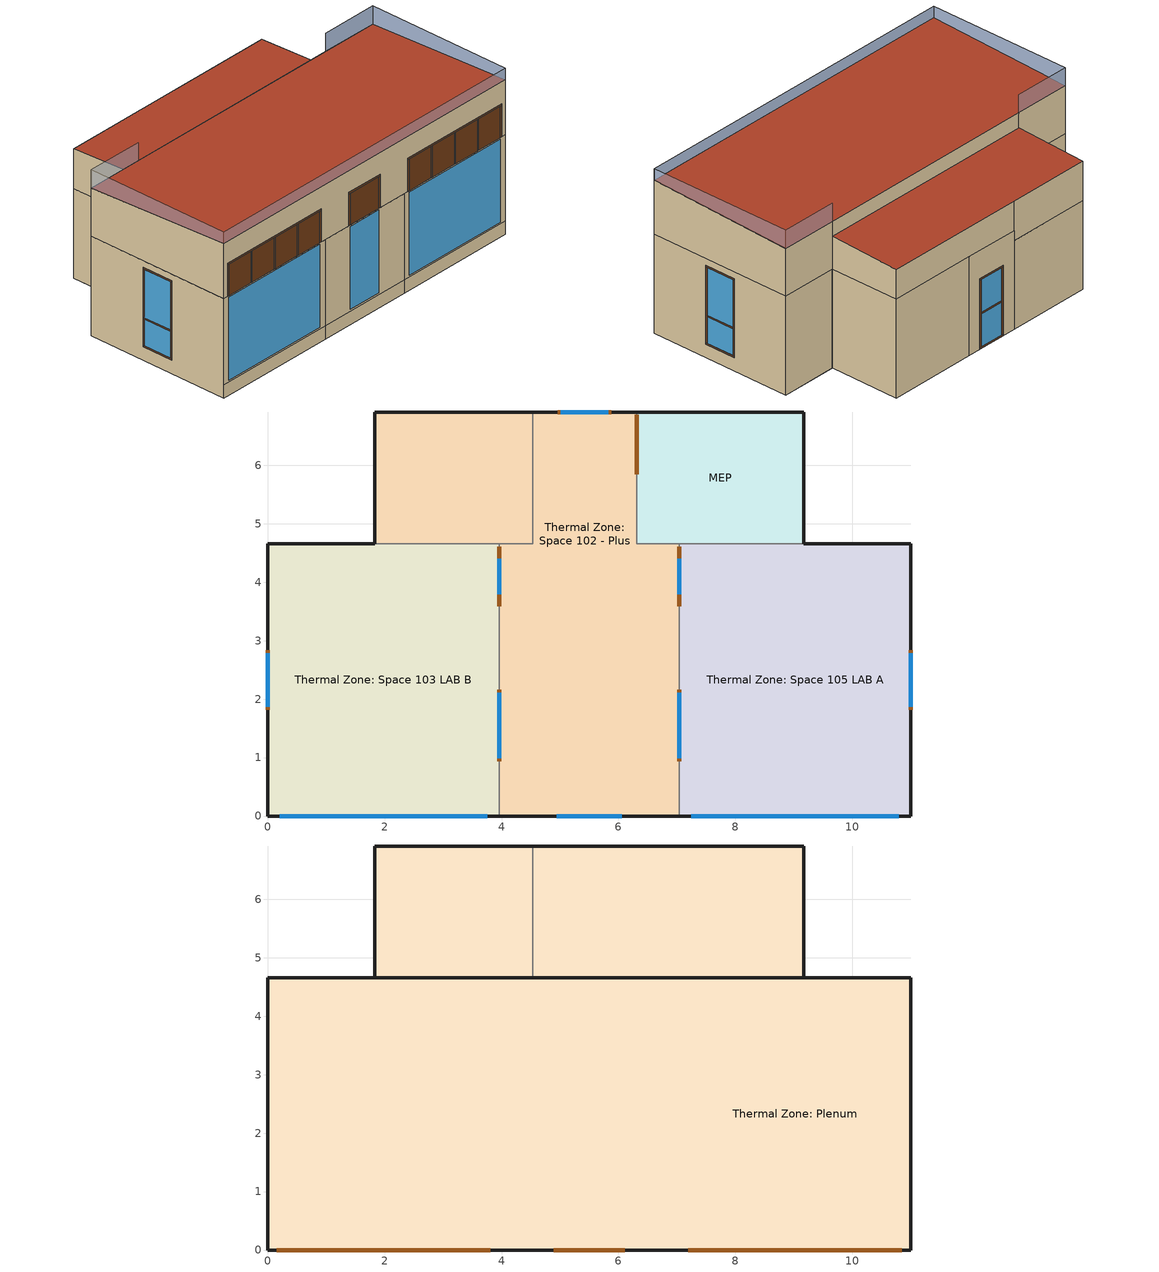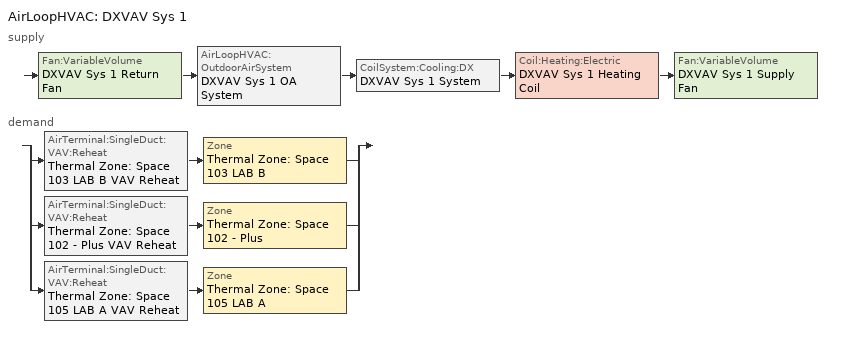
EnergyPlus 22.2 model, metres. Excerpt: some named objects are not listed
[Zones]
MEP
 floor ground (HIBO Slab Sealed Concrete): 9.17,6.91 9.17,4.65 6.31,4.65 6.31,6.91 z0
 wall outside (HIBO CMU Veneer Exterior Wall): 9.17,4.65 9.17,6.91 6.31,6.91 z0:3.05
 wall to Thermal Zone: Space 105 LAB A (HIBO Interior Partition SA.8.21): 7.04,4.65 9.17,4.65 z0:3.05
 wall to Thermal Zone: Space 102 - Plus (HIBO Interior Partition SA.8.21): 6.31,4.65 7.04,4.65 z0:3.05
 wall to Thermal Zone: Space 102 - Plus (HIBO Interior Partition SA.6.20): 6.31,6.91 6.31,4.65 z0:3.05
 door inside (HIBO Metal Frame Strip): 6.31,6.86 6.31,5.85 z2.13:2.18; 6.31,5.9 6.31,5.85 / 6.31,6.86 6.31,6.81 z0:2.13
 door inside (HIBO HM Door 1-3-4in): 6.31,6.81 6.31,5.9 z0:2.13
Thermal Zone: Space 103 LAB B
 floor ground (HIBO Slab Carpet): 3.96,4.65 3.96,0 0,0 0,4.65 z0
 wall outside (HIBO Metal Panel Exterior Wall): 1.83,4.65 0,4.65 0,0 z0:3.05; 0,0 3.96,0 z0.41:3.05
 wall outside (HIBO CMU Veneer Exterior Wall): 0,0 3.96,0 z0:0.41
 wall to Thermal Zone: Space 102 - Plus (HIBO Interior Partition SA.8.21): 3.96,4.65 1.83,4.65 z0:2.74
 wall to Thermal Zone: Space 102 - Plus (HIBO Interior Partition SA.6.20): 3.96,0 3.96,2.73 3.96,4.65 z0:3.05
 wall to Thermal Zone: Plenum (HIBO Interior Partition SA.8.21): 3.96,4.65 1.83,4.65 z2.74:3.05
 window (EXT_Window_SN54): 0.2,0 3.76,0 z0.46:3; 0,2.78 0,1.87 z0.46:1.27; 0,2.78 0,1.87 z1.32:2.79
 window inside (HIBO Interior CTG): 3.96,3.79 3.96,4.4 z1.07:1.98; 3.96,0.99 3.96,2.11 z1.07:1.88
 door inside (HIBO Metal Frame Strip): 3.96,3.59 3.96,4.6 z2.13:2.18; 3.96,3.59 3.96,3.64 / 3.96,4.55 3.96,4.6 z0:2.13; 3.96,0.94 3.96,2.16 z1.02:1.07; 3.96,0.94 3.96,2.16 z1.88:1.93; 3.96,0.94 3.96,0.99 / 3.96,2.11 3.96,2.16 z1.07:1.88
 door inside (HIBO HM Door 1-3-4in): 3.96,3.64 3.96,4.55 z0:1.07; 3.96,3.64 3.96,4.55 z1.98:2.13; 3.96,3.64 3.96,3.79 / 3.96,4.4 3.96,4.55 z1.07:1.98
 door (HIBO Exterior Aluminum Frame Strip): 0,2.84 0,1.82 z0.41:0.46; 0,2.84 0,1.82 z2.79:2.84; 0,1.87 0,1.82 / 0,2.84 0,2.78 z0.46:2.79; 0,2.78 0,1.87 z1.27:1.32
Thermal Zone: Space 102 - Plus
 floor ground (HIBO Slab Carpet): 7.04,2.73 7.04,0 3.96,0 3.96,2.73 z0
 floor ground (HIBO Slab Sealed Concrete): 6.31,6.91 6.31,4.65 7.04,4.65 7.04,2.73 3.96,2.73 3.96,4.65 4.53,4.65 4.53,6.91 z0; 4.53,6.91 4.53,4.65 1.83,4.65 1.83,6.91 z0
 wall outside (HIBO Metal Panel Exterior Wall): 3.96,0 7.04,0 z0.41:3.05
 wall outside (HIBO CMU Veneer Exterior Wall): 6.31,6.91 4.53,6.91 z0:3.05; 4.53,6.91 1.83,6.91 1.83,4.65 z0:2.74; 3.96,0 7.04,0 z0:0.41
 wall to Thermal Zone: Space 105 LAB A (HIBO Interior Partition SA.6.20): 7.04,0 7.04,2.73 7.04,4.65 z0:3.05
 wall to Thermal Zone: Plenum (HIBO Interior Partition SA.6.20): 4.53,6.91 4.53,4.65 3.96,4.65 z2.74:3.05
 window (EXT_Window_SN54): 4.94,0 6.06,0 z0.46:3; 5.83,6.91 5.02,6.91 z0.05:1.07; 5.83,6.91 5.02,6.91 z1.12:2.13
 window inside (HIBO Interior CTG): 7.04,3.79 7.04,4.4 z1.07:1.98; 7.04,0.99 7.04,2.11 z1.07:1.88
 door inside (HIBO Metal Frame Strip): 7.04,3.59 7.04,4.6 z2.13:2.18; 7.04,3.59 7.04,3.64 / 7.04,4.55 7.04,4.6 z0:2.13; 7.04,0.94 7.04,2.16 z1.02:1.07; 7.04,0.94 7.04,2.16 z1.88:1.93; 7.04,0.94 7.04,0.99 / 7.04,2.11 7.04,2.16 z1.07:1.88
 door inside (HIBO HM Door 1-3-4in): 7.04,3.64 7.04,4.55 z0:1.07; 7.04,3.64 7.04,4.55 z1.98:2.13; 7.04,3.64 7.04,3.79 / 7.04,4.4 7.04,4.55 z1.07:1.98
 door (HIBO Exterior Aluminum Frame Strip): 5.88,6.91 4.97,6.91 z0:0.05; 5.88,6.91 4.97,6.91 z2.13:2.18; 5.02,6.91 4.97,6.91 / 5.88,6.91 5.83,6.91 z0.05:2.13; 5.83,6.91 5.02,6.91 z1.07:1.12
Thermal Zone: Space 105 LAB A
 floor ground (HIBO Slab Carpet): 7.04,4.65 11,4.65 11,0 7.04,0 z0
 wall outside (HIBO Metal Panel Exterior Wall): 11,0 11,4.65 9.17,4.65 z0:3.05; 7.04,0 11,0 z0.41:3.05
 wall outside (HIBO CMU Veneer Exterior Wall): 7.04,0 11,0 z0:0.41
 window (EXT_Window_SN54): 7.24,0 10.8,0 z0.46:3; 11,1.87 11,2.78 z0.46:1.27; 11,1.87 11,2.78 z1.32:2.79
 door (HIBO Exterior Aluminum Frame Strip): 11,1.82 11,2.84 z0.41:0.46; 11,1.82 11,2.84 z2.79:2.84; 11,1.82 11,1.87 / 11,2.78 11,2.84 z0.46:2.79; 11,1.87 11,2.78 z1.27:1.32
Thermal Zone: Plenum
 floor to Thermal Zone: Space 105 LAB A (HIBO APC-1 Ceiling): 11,4.65 11,0 7.04,0 7.04,4.65 z3.05
 floor to MEP (HIBO APC-1 Ceiling): 9.17,6.91 9.17,4.65 6.31,4.65 6.31,6.91 z3.05
 floor to Thermal Zone: Space 102 - Plus (HIBO GYP Ceiling): 7.04,2.73 7.04,0 3.96,0 3.96,2.73 z3.05
 floor to Thermal Zone: Space 102 - Plus (HIBO APC-1 Ceiling): 6.31,6.91 6.31,4.65 7.04,4.65 7.04,2.73 3.96,2.73 3.96,4.65 4.53,4.65 4.53,6.91 z3.05; 4.53,6.91 4.53,4.65 1.83,4.65 1.83,6.91 z2.74
 floor to Thermal Zone: Space 103 LAB B (HIBO APC-1 Ceiling): 3.96,4.65 3.96,0 0,0 0,4.65 z3.05
 wall outside (HIBO Metal Panel Exterior Wall): 1.83,4.65 0,4.65 / 11,4.65 9.17,4.65 z3.05:4.52; 0,0 11,0 z3.05:4.72; 9.17,4.65 1.83,4.65 z4.06:4.52; 0,4.65,4.52 0,4.65,3.05 0,0,3.05 0,0,4.72; 11,0,4.72 11,0,3.05 11,4.65,3.05 11,4.65,4.52
 wall outside (HIBO CMU Veneer Exterior Wall): 4.53,6.91 1.83,6.91 z2.74:3.96; 9.17,6.91 4.53,6.91 z3.05:3.96; 1.83,6.91,3.96 1.83,6.91,2.74 1.83,4.65,2.74 1.83,4.65,4.06; 9.17,4.65,4.06 9.17,4.65,3.05 9.17,6.91,3.05 9.17,6.91,3.96
 door (HIBO Exterior Aluminum Frame Strip): 0.15,0 3.81,0 / 4.89,0 6.11,0 / 7.19,0 10.85,0 z4.01:4.06; 0.15,0 0.2,0 / 3.76,0 3.81,0 / 1.05,0 1.1,0 / 1.95,0 2,0 / 2.85,0 2.91,0 / 4.89,0 4.94,0 / 6.06,0 6.11,0 / 7.19,0 7.24,0 / 10.8,0 10.85,0 / 8.09,0 8.15,0 / 9,0 9.05,0 / 9.9,0 9.95,0 z3.05:4.01
 door (HIBO ITSG Opaque Panel): 0.2,0 1.05,0 / 1.1,0 1.95,0 / 2,0 2.85,0 / 2.91,0 3.76,0 / 4.94,0 6.06,0 / 7.24,0 8.09,0 / 8.15,0 9,0 / 9.05,0 9.9,0 / 9.95,0 10.8,0 z3.05:4.01
 roof outside (HIBO EPDM Insulated Roof): 9.17,6.91,3.96 1.83,6.91,3.96 1.83,4.65,4.06 9.17,4.65,4.06; 0,4.65,4.52 0,0,4.72 11,0,4.72 11,4.65,4.52
shading: 0,0 11,0 z4.72:5.08; 1.83,4.65 0,4.65 / 11,4.65 9.17,4.65 z4.52:5.08; 0,4.65,4.52 0,0,4.72 0,0,5.08 0,4.65,5.08; 11,0,4.72 11,4.65,4.52 11,4.65,5.08 11,0,5.08
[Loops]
AirLoopHVAC 'DXVAV Sys 1'
 supply: Fan:VariableVolume 'DXVAV Sys 1 Return Fan' > AirLoopHVAC:OutdoorAirSystem 'DXVAV Sys 1 OA System' > CoilSystem:Cooling:DX 'DXVAV Sys 1 System' > Coil:Heating:Electric 'DXVAV Sys 1 Heating Coil' > Fan:VariableVolume 'DXVAV Sys 1 Supply Fan'
 demand: split
  | AirTerminal:SingleDuct:VAV:Reheat 'Thermal Zone: Space 103 LAB B VAV Reheat' > Zone 'Thermal Zone: Space 103 LAB B'
  | AirTerminal:SingleDuct:VAV:Reheat 'Thermal Zone: Space 102 - Plus VAV Reheat' > Zone 'Thermal Zone: Space 102 - Plus'
  | AirTerminal:SingleDuct:VAV:Reheat 'Thermal Zone: Space 105 LAB A VAV Reheat' > Zone 'Thermal Zone: Space 105 LAB A'
[Building]
Building 1: North Axis {deg}=333; Terrain=Suburbs; Loads Convergence Tolerance Value {W}=0.04; Temperature Convergence Tolerance Value {deltaC}=0.4; Solar Distribution=FullExterior; Maximum Number of Warmup Days=25; Minimum Number of Warmup Days=6
[Site:Location]
Omaha Eppley Airfield: Latitude {deg}=41.32; Longitude {deg}=-95.9; Time Zone {hr}=-6; Elevation {m}=299
[SizingPeriod:DesignDay] Month=7; Day of Month=21; Day Type=SummerDesignDay; Daily Dry-Bulb Temperature Range {deltaC}=11; Dry-Bulb Temperature Range Modifier Type=DefaultMultipliers; Barometric Pressure {Pa}=97784; Wind Speed {m/s}=6.1; Wind Direction {deg}=180; Rain Indicator=No; Snow Indicator=No; Daylight Saving Time Indicator=No; Solar Model Indicator=ASHRAETau; ASHRAE Clear Sky Optical Depth for Beam Irradiance (taub)=0.421; ASHRAE Clear Sky Optical Depth for Diffuse Irradiance (taud)=2.196; Begin Environment Reset Mode=FullResetAtBeginEnvironment
Name | Maximum Dry-Bulb Temperature {C} | Humidity Condition Type | Wetbulb or DewPoint at Maximum Dry-Bulb {C} | Enthalpy at Maximum Dry-Bulb {J/kg}
Omaha Eppley Airfield Ann Clg .4% Condns DB=>MWB | 35 | Wetbulb | 24.5
Omaha Eppley Airfield Ann Clg .4% Condns DP=>MDB | 29.7 | Dewpoint | 24.5
Omaha Eppley Airfield Ann Clg .4% Condns Enth=>MDB | 32 | Enthalpy |  | 82600
Omaha Eppley Airfield Ann Clg .4% Condns WB=>MDB | 32 | Wetbulb | 26.1
[Site:GroundTemperature:BuildingSurface]
21.5, 21.4, 21.5, 21.5, 22, 22.9, 23, 23.1, 23.1, 22.2, 21.7, 21.6
[Material]
Name | Roughness | Thickness {m} | Conductivity {W/m-K} | Density {kg/m3} | Specific Heat {J/kg-K} | Thermal Absorptance | Solar Absorptance | Visible Absorptance
HIBO Metal Wall Panel 24ga Eq | Smooth | 0.00061 | 45.28 | 7824 | 500 | 0.9 | 0.7 | 0.7
HIBO Burnished CMU Veneer 4in Eq | MediumRough | 0.0921 | 0.48423 | 832.319 | 880 | 0.9 | 0.7 | 0.7
HIBO Thermax CI R7.5 Eq | MediumRough | 0.0272 | 0.0205932 | 32 | 920 | 0.9 | 0.7 | 0.7
HIBO Exterior Gypsum Sheathing 5-8in; HIBO Gypsum Board Type X 5-8in | MediumSmooth | 0.015875 | 0.16 | 800 | 1090 | 0.9 | 0.4 | 0.4
HIBO CFS Batt R13 6in Effective | MediumRough | 0.1524 | 0.14423 | 50 | 700 | 0.9 | 0.5 | 0.5
HIBO EPDM Membrane 45mil | VeryRough | 0.001143 | 0.25 | 1150 | 1000 | 0.9 | 0.7 | 0.7
HIBO Roof Polyiso 4in R30 Eq | MediumRough | 0.1016 | 0.0192304 | 32 | 920 | 0.9 | 0.7 | 0.7
HIBO Metal Roof Deck Eq | MediumSmooth | 0.0015 | 45.006 | 7680 | 418.4 | 0.9 | 0.7 | 0.3
HIBO Concrete Slab 4in | Rough | 0.1016 | 1.311 | 2240 | 836.8 | 0.9 | 0.7 | 0.7
HIBO Granular Fill 4in Eq | Rough | 0.1016 | 1.9 | 2000 | 720 | 0.9 | 0.7 | 0.7
HIBO APC-1 Ultima High NRC 1940 Reference | MediumSmooth | 0.022225 | 0.0569872 | 250.437 | 590 | 0.9 | 0.3 | 0.13
HIBO Interior Sound Batt Cavity 6in Eq | MediumRough | 0.1524 | 0.12 | 40 | 700 | 0.9 | 0.5 | 0.5
HIBO Interior Sound Batt Cavity 8in Eq | MediumRough | 0.2032 | 0.12 | 40 | 700 | 0.9 | 0.5 | 0.5
HIBO HM Door Steel Skin Eq | Smooth | 0.001 | 45.28 | 7824 | 500 | 0.9 | 0.7 | 0.7
HIBO HM Door Core Eq | Smooth | 0.04245 | 0.12 | 80 | 1000 | 0.9 | 0.5 | 0.5
HIBO Hollow Metal Frame Eq | Smooth | 0.04445 | 0.22225 | 250 | 500 | 0.9 | 0.4 | 0.4
HIBO Exterior Aluminum Frame Strip Eq | Smooth | 0.1524 | 0.762 | 120 | 900 | 0.9 | 0.4 | 0.4
HIBO Internal Mass Half Cavity SA6 Eq | Smooth | 0.0762 | 0.12 | 40 | 700 | 0.9 | 0.5 | 0.5
HIBO Internal Mass Half HM Core | Smooth | 0.021225 | 0.12 | 80 | 1000 | 0.9 | 0.5 | 0.5
HIBO ITSG Opaque Panel 1in Eq | Smooth | 0.0254 | 0.0607314 | 400 | 840 | 0.84 | 0.6 | 0.6
HIBO Carpet Tile CPT-1 Eq | MediumRough | 0.005207 | 0.06 | 288 | 1380 | 0.9 | 0.7 | 0.7
[Material:NoMass] Thermal Resistance {m2-K/W}=0.001; Thermal Absorptance=0.9; Solar Absorptance=0.5; Visible Absorptance=0.5
Name | Roughness
HIBO Air Barrier Eq | MediumSmooth
HIBO Roof Vapor Retarder Eq | Smooth
[Material:AirGap]
HIBO Exterior Drainage Cavity: Thermal Resistance {m2-K/W}=0.15
[WindowMaterial:SimpleGlazingSystem]
SN54_1in_IGU: U-Factor {W/m2-K}=1.36; Solar Heat Gain Coefficient=0.28; Visible Transmittance=0.54
[WindowMaterial:Glazing]
HIBO Interior CTG 1-4in: Optical Data Type=SpectralAverage; Thickness {m}=0.00635; Solar Transmittance at Normal Incidence=0.775; Front Side Solar Reflectance at Normal Incidence=0.071; Back Side Solar Reflectance at Normal Incidence=0.071; Visible Transmittance at Normal Incidence=0.881; Front Side Visible Reflectance at Normal Incidence=0.08; Back Side Visible Reflectance at Normal Incidence=0.08; Infrared Transmittance at Normal Incidence=0; Front Side Infrared Hemispherical Emissivity=0.84; Back Side Infrared Hemispherical Emissivity=0.84; Conductivity {W/m-K}=0.9; Dirt Correction Factor for Solar and Visible Transmittance=1; Solar Diffusing=No
[Construction]
EXT_Window_SN54: SN54_1in_IGU
HIBO Metal Panel Exterior Wall: HIBO Metal Wall Panel 24ga Eq, HIBO Thermax CI R7.5 Eq, HIBO Air Barrier Eq, HIBO Exterior Gypsum Sheathing 5-8in, HIBO CFS Batt R13 6in Effective, HIBO Gypsum Board Type X 5-8in
HIBO CMU Veneer Exterior Wall: HIBO Burnished CMU Veneer 4in Eq, HIBO Exterior Drainage Cavity, HIBO Thermax CI R7.5 Eq, HIBO Air Barrier Eq, HIBO Exterior Gypsum Sheathing 5-8in, HIBO CFS Batt R13 6in Effective, HIBO Gypsum Board Type X 5-8in
HIBO EPDM Insulated Roof: HIBO EPDM Membrane 45mil, HIBO Roof Polyiso 4in R30 Eq, HIBO Roof Vapor Retarder Eq, HIBO Metal Roof Deck Eq
HIBO Slab Carpet: HIBO Granular Fill 4in Eq, HIBO Concrete Slab 4in, HIBO Carpet Tile CPT-1 Eq
HIBO Slab Sealed Concrete: HIBO Granular Fill 4in Eq, HIBO Concrete Slab 4in
HIBO APC-1 Ceiling: HIBO APC-1 Ultima High NRC 1940 Reference
HIBO GYP Ceiling: HIBO Gypsum Board Type X 5-8in
HIBO Interior Partition SA.6.20: HIBO Gypsum Board Type X 5-8in, HIBO Interior Sound Batt Cavity 6in Eq, HIBO Gypsum Board Type X 5-8in
HIBO Interior Partition SA.8.21: HIBO Gypsum Board Type X 5-8in, HIBO Interior Sound Batt Cavity 8in Eq, HIBO Gypsum Board Type X 5-8in
HIBO Interior CTG: HIBO Interior CTG 1-4in
HIBO HM Door 1-3-4in: HIBO HM Door Steel Skin Eq, HIBO HM Door Core Eq, HIBO HM Door Steel Skin Eq
HIBO Metal Frame Strip: HIBO Hollow Metal Frame Eq
HIBO Exterior Aluminum Frame Strip: HIBO Exterior Aluminum Frame Strip Eq
HIBO Internal Mass Half SA6: HIBO Internal Mass Half Cavity SA6 Eq, HIBO Gypsum Board Type X 5-8in
HIBO Internal Mass Half HM Door: HIBO Internal Mass Half HM Core, HIBO HM Door Steel Skin Eq
HIBO ITSG Opaque Panel: HIBO ITSG Opaque Panel 1in Eq
[Zone] Multiplier=1
Name | Part of Total Floor Area
MEP; Thermal Zone: Space 103 LAB B; Thermal Zone: Space 102 - Plus; Thermal Zone: Space 105 LAB A | Yes
Thermal Zone: Plenum | No
[InternalMass] Zone or ZoneList=Thermal Zone: Space 102 - Plus
Name | Construction | Surface Area {m2}
HIBO Same-Zone Partition 104 | HIBO Internal Mass Half SA6 | 14.9202
HIBO Same-Zone Door 104; HIBO Same-Zone Door 102 | HIBO Internal Mass Half HM Door | 3.90193
HIBO Same-Zone Partition 102 | HIBO Internal Mass Half SA6 | 11.65
[People] Number of People Schedule=OCCUPY-1; Number of People Calculation Method=Area/Person; Floor Area per Person {m2/person}=18.5806; Fraction Radiant=0.3; Activity Level Schedule=ActSchd; Enable ASHRAE 55 Comfort Warnings=No; Mean Radiant Temperature Calculation Type=ZoneAveraged
Name | Zone or ZoneList or Space or SpaceList
Space 103 LAB B People 1 | Thermal Zone: Space 103 LAB B
Space 102 People 1 | Thermal Zone: Space 102 - Plus
Space 105 LAB A People 1 | Thermal Zone: Space 105 LAB A
[Lights] Schedule=ltg_sch_office; Design Level Calculation Method=Watts/Area; Watts per Zone Floor Area {W/m2}=6.181254; Return Air Fraction=0; Fraction Radiant=0.7; Fraction Visible=0.2; Fraction Replaceable=1; Return Air Fraction Calculated from Plenum Temperature=No
Name | Zone or ZoneList or Space or SpaceList
Space 103 LAB B Lights 1 | Thermal Zone: Space 103 LAB B
Space 102 Lights 1 | Thermal Zone: Space 102 - Plus
Space 105 LAB A Lights 1 | Thermal Zone: Space 105 LAB A
[ElectricEquipment] Schedule=EQUIP-1; Design Level Calculation Method=Watts/Area; Watts per Zone Floor Area {W/m2}=6.78
Name | Zone or ZoneList or Space or SpaceList
Space 103 LAB B ElecEq 1 | Thermal Zone: Space 103 LAB B
Space 102 ElecEq 1 | Thermal Zone: Space 102 - Plus
Space 105 LAB A ElecEq 1 | Thermal Zone: Space 105 LAB A
[ZoneInfiltration:DesignFlowRate] Schedule=INFIL-SCH; Design Flow Rate Calculation Method=Flow/ExteriorWallArea; Design Flow Rate {m3/s}=0; Flow Rate per Exterior Surface Area {m3/s-m2}=0.00019935; Constant Term Coefficient=0; Temperature Term Coefficient=0; Velocity Term Coefficient=0.224; Velocity Squared Term Coefficient=0
Name | Zone or ZoneList or Space or SpaceList
Space 103 LAB B Infil 1 | Thermal Zone: Space 103 LAB B
Space 102 Infil 1 | Thermal Zone: Space 102 - Plus
Space 105 LAB A Infil 1 | Thermal Zone: Space 105 LAB A
MEP Infil 1 | MEP
[Exterior:Lights]
Exterior_Lights_a: Schedule=Exterior_lighting_schedule_a; Design Level {W}=88.49
[DesignSpecification:OutdoorAir] Outdoor Air Method=Sum; Outdoor Air Flow per Person {m3/s-person}=0.0025; Outdoor Air Flow per Zone Floor Area {m3/s-m2}=0.0003; Outdoor Air Flow per Zone {m3/s}=0; Outdoor Air Flow Air Changes per Hour {1/hr}=0; Outdoor Air Schedule=Min OA Sched
SZ DSOA Thermal Zone: Space 103 LAB B; SZ DSOA Thermal Zone: Space 102 - Plus; SZ DSOA Thermal Zone: Space 105 LAB A
[DesignSpecification:ZoneAirDistribution] Zone Air Distribution Effectiveness in Cooling Mode=1; Zone Air Distribution Effectiveness in Heating Mode=1
SZ DSZAD Thermal Zone: Space 103 LAB B; SZ DSZAD Thermal Zone: Space 102 - Plus; SZ DSZAD Thermal Zone: Space 105 LAB A
[Sizing:Zone] Zone Cooling Design Supply Air Temperature Input Method=SupplyAirTemperature; Zone Cooling Design Supply Air Temperature {C}=12.8; Zone Heating Design Supply Air Temperature Input Method=SupplyAirTemperature; Zone Heating Design Supply Air Temperature {C}=40; Zone Cooling Design Supply Air Humidity Ratio {kgWater/kgDryAir}=0.0085; Zone Heating Design Supply Air Humidity Ratio {kgWater/kgDryAir}=0.008; Zone Heating Sizing Factor=1.2; Zone Cooling Sizing Factor=1.2; Account for Dedicated Outdoor Air System=No; Zone Load Sizing Method=Sensible Load Only No Latent Load; Zone Latent Cooling Design Supply Air Humidity Ratio Input Method=HumidityRatioDifference; Zone Cooling Design Supply Air Humidity Ratio Difference {kgWater/kgDryAir}=0.005; Zone Latent Heating Design Supply Air Humidity Ratio Input Method=HumidityRatioDifference; Zone Humidification Design Supply Air Humidity Ratio Difference {kgWater/kgDryAir}=0.005
Name | Zone Cooling Design Supply Air Temperature Difference {deltaC} | Design Specification Outdoor Air Object | Design Specification Zone Air Distribution Object
Thermal Zone: Space 103 LAB B | 11 | SZ DSOA Thermal Zone: Space 103 LAB B | SZ DSZAD Thermal Zone: Space 103 LAB B
Thermal Zone: Space 102 - Plus |  | SZ DSOA Thermal Zone: Space 102 - Plus | SZ DSZAD Thermal Zone: Space 102 - Plus
Thermal Zone: Space 105 LAB A |  | SZ DSOA Thermal Zone: Space 105 LAB A | SZ DSZAD Thermal Zone: Space 105 LAB A
[Sizing:System]
DXVAV Sys 1: Type of Load to Size On=Sensible; Design Outdoor Air Flow Rate {m3/s}=autosize; Central Heating Maximum System Air Flow Ratio=1; Preheat Design Temperature {C}=7; Preheat Design Humidity Ratio {kgWater/kgDryAir}=0.008; Precool Design Temperature {C}=12.8; Precool Design Humidity Ratio {kgWater/kgDryAir}=0.008; Central Cooling Design Supply Air Temperature {C}=12.8; Central Heating Design Supply Air Temperature {C}=17.7; Type of Zone Sum to Use=NonCoincident; 100% Outdoor Air in Cooling=No; 100% Outdoor Air in Heating=No; Central Cooling Design Supply Air Humidity Ratio {kgWater/kgDryAir}=0.0085; Central Heating Design Supply Air Humidity Ratio {kgWater/kgDryAir}=0.008; System Outdoor Air Method=Standard62.1VentilationRateProcedure; Zone Maximum Outdoor Air Fraction=1; Cooling Design Capacity Method=CoolingDesignCapacity; Cooling Design Capacity {W}=autosize; Heating Design Capacity Method=HeatingDesignCapacity; Heating Design Capacity {W}=autosize; Central Cooling Capacity Control Method=OnOff
[ZoneControl:Thermostat]
Thermal Zone: Space 103 LAB B Thermostat: Thermal Zone: Space 103 LAB B, Lab B July Single Setpoint Control Type, ThermostatSetpoint:DualSetpoint, Lab B July Excitation Dual SP, ThermostatSetpoint:SingleHeatingOrCooling, Lab B July Single Heating Cooling SP
Thermal Zone: Space 102 - Plus Thermostat: Thermal Zone: Space 102 - Plus, HVACTemplate-Always 4, Dual SP Control
Thermal Zone: Space 105 LAB A Thermostat: Thermal Zone: Space 105 LAB A, HVACTemplate-Always 4, Dual SP Control
[ThermostatSetpoint:DualSetpoint]
Dual SP Control: HTGSETP_SCH_NO_OPTIMUM, CLGSETP_SCH_NO_OPTIMUM
Lab B July Excitation Dual SP: Lab B July Excitation Heating, Lab B July Excitation Cooling
[AirTerminal:SingleDuct:VAV:Reheat] Maximum Air Flow Rate {m3/s}=autosize; Zone Minimum Air Flow Input Method=Constant; Constant Minimum Air Flow Fraction=autosize; Convergence Tolerance=0.001; Damper Heating Action=Reverse; Maximum Flow per Zone Floor Area During Reheat {m3/s-m2}=autocalculate
Name | Reheat Coil | Design Specification Outdoor Air Object
Thermal Zone: Space 103 LAB B VAV Reheat | Thermal Zone: Space 103 LAB B Reheat Coil | SZ DSOA Thermal Zone: Space 103 LAB B
Thermal Zone: Space 102 - Plus VAV Reheat | Thermal Zone: Space 102 - Plus Reheat Coil | SZ DSOA Thermal Zone: Space 102 - Plus
Thermal Zone: Space 105 LAB A VAV Reheat | Thermal Zone: Space 105 LAB A Reheat Coil | SZ DSOA Thermal Zone: Space 105 LAB A
[Zone equipment]
Thermal Zone: Space 103 LAB B: Thermal Zone: Space 103 LAB B VAV Reheat
Thermal Zone: Space 102 - Plus: Thermal Zone: Space 102 - Plus VAV Reheat
Thermal Zone: Space 105 LAB A: Thermal Zone: Space 105 LAB A VAV Reheat
[Fan:VariableVolume] Availability Schedule=AvailSched_1; Pressure Rise {Pa}=1389.42; Maximum Flow Rate {m3/s}=autosize; Fan Power Minimum Flow Rate Input Method=Fraction; Fan Power Minimum Flow Fraction=0.4; Motor In Airstream Fraction=1; Fan Power Coefficient 1=0.0408; Fan Power Coefficient 2=0.088; Fan Power Coefficient 3=-.0729; Fan Power Coefficient 4=0.9437; Fan Power Coefficient 5=0
Name | Fan Total Efficiency | Motor Efficiency
DXVAV Sys 1 Return Fan | 0.3 | 0.85
DXVAV Sys 1 Supply Fan | 0.43 | 0.815
[Coil:Cooling:DX:TwoSpeed]
DXVAV Sys 1 Cooling Coil: High Speed Gross Rated Total Cooling Capacity {W}=autosize; High Speed Rated Sensible Heat Ratio=autosize; High Speed Gross Rated Cooling COP {W/W}=3.28; High Speed Rated Air Flow Rate {m3/s}=autosize; Total Cooling Capacity Function of Temperature Curve=DXVAV Sys 1 DX Coil Cap-FT; Total Cooling Capacity Function of Flow Fraction Curve=DXVAV Sys 1 DX Coil Cap-FF; Energy Input Ratio Function of Temperature Curve=DXVAV Sys 1 DX Coil EIR-FT; Energy Input Ratio Function of Flow Fraction Curve=DXVAV Sys 1 DX Coil EIR-FF; Part Load Fraction Correlation Curve=DXVAV Sys 1 DX Coil PLF; Low Speed Gross Rated Total Cooling Capacity {W}=autosize; Low Speed Gross Rated Sensible Heat Ratio=autosize; Low Speed Gross Rated Cooling COP {W/W}=3.28; Low Speed Rated Air Flow Rate {m3/s}=autosize; Low Speed Total Cooling Capacity Function of Temperature Curve=DXVAV Sys 1 DX Coil Low Cap-FT; Low Speed Energy Input Ratio Function of Temperature Curve=DXVAV Sys 1 DX Coil Low EIR-FT; Condenser Type=AirCooled; Minimum Outdoor Dry-Bulb Temperature for Compressor Operation {C}=-25; Basin Heater Setpoint Temperature {C}=2
[Coil:Heating:Electric] Availability Schedule=AvailSched_1; Efficiency=1
Name | Nominal Capacity {W}
Thermal Zone: Space 103 LAB B Reheat Coil; Thermal Zone: Space 102 - Plus Reheat Coil; Thermal Zone: Space 105 LAB A Reheat Coil | autosize
DXVAV Sys 1 Heating Coil | 15000
[CoilSystem:Cooling:DX]
DXVAV Sys 1 System: Cooling Coil=DXVAV Sys 1 Cooling Coil; Dehumidification Control Type=None; Run on Sensible Load=Yes; Run on Latent Load=No
[Controller:OutdoorAir]
DXVAV Sys 1 OA Controller: Minimum Outdoor Air Flow Rate {m3/s}=0; Maximum Outdoor Air Flow Rate {m3/s}=autosize; Economizer Control Type=FixedDryBulb; Economizer Control Action Type=ModulateFlow; Economizer Maximum Limit Dry-Bulb Temperature {C}=12.7778; Economizer Minimum Limit Dry-Bulb Temperature {C}=4; Lockout Type=NoLockout; Minimum Limit Type=FixedMinimum; Minimum Outdoor Air Schedule=Min OA Sched; Mechanical Ventilation Controller=HIBO Multizone Ventilation Controller
[Controller:MechanicalVentilation]
HIBO Multizone Ventilation Controller: Availability Schedule=Min OA Sched; Demand Controlled Ventilation=No; System Outdoor Air Method=Standard62.1VentilationRateProcedure; Zone Maximum Outdoor Air Fraction=1; Zone or ZoneList 1=Thermal Zone: Space 103 LAB B; Design Specification Outdoor Air Object Name 1=SZ DSOA Thermal Zone: Space 103 LAB B; Design Specification Zone Air Distribution Object Name 1=SZ DSZAD Thermal Zone: Space 103 LAB B; Zone or ZoneList 2=Thermal Zone: Space 102 - Plus; Design Specification Outdoor Air Object Name 2=SZ DSOA Thermal Zone: Space 102 - Plus; Design Specification Zone Air Distribution Object Name 2=SZ DSZAD Thermal Zone: Space 102 - Plus; Zone or ZoneList 3=Thermal Zone: Space 105 LAB A; Design Specification Outdoor Air Object Name 3=SZ DSOA Thermal Zone: Space 105 LAB A; Design Specification Zone Air Distribution Object Name 3=SZ DSZAD Thermal Zone: Space 105 LAB A
[AirLoopHVAC]
DXVAV Sys 1: Design Supply Air Flow Rate {m3/s}=autosize
[AirLoopHVAC:ReturnPlenum]
DXVAV Sys 1 Return Plenum: Zone=Thermal Zone: Plenum
[AvailabilityManager:NightCycle]
DXVAV Sys 1 Availability: Applicability Schedule=HVACTemplate-Always 1; Fan Schedule=AvailSched_1; Control Type=StayOff; Thermostat Tolerance {deltaC}=1; Cycling Run Time Control Type=FixedRunTime; Cycling Run Time {s}=1800
[SetpointManager:MixedAir] Control Variable=Temperature
Name | Setpoint Node or NodeList
DXVAV Sys 1 Cooling Coil Air Temp Manager | DXVAV Sys 1 Mixed Air Nodes
DXVAV Sys 1 Heating Coil Air Temp Manager | DXVAV Sys 1 Heating Coil Outlet
[SetpointManager:Warmest]
DXVAV Sys 1 SAT Reset Manager: Control Variable=Temperature; HVAC Air Loop=DXVAV Sys 1; Minimum Setpoint Temperature {C}=12; Maximum Setpoint Temperature {C}=17.7; Strategy=MaximumTemperature; Setpoint Node or NodeList=DXVAV Sys 1 SAT Setpoint Nodes
[ThermostatSetpoint:SingleHeatingOrCooling]
Lab B July Single Heating Cooling SP: Lab B July Single Setpoint
[Schedule:Compact]
HTGSETP_SCH_NO_OPTIMUM: Through: 12/31, For: WeekDays, Until: 6:00, 15.56, Until: 7:00, 21.11, Until: 19:00, 21.11, Until: 24:00, 15.56, For: Weekends, Until: 24:00, 15.56, For: Holiday, Until: 24:00, 15.56, For: WinterDesignDay, Until: 24:00, 21.11, For: SummerDesignDay, Until: 24:00, 15.56, For: CustomDay1, Until: 24:00, 15.56, For: CustomDay2, Until: 24:00, 15.56
ltg_sch_office: Through: 12/31, For: SummerDesignDay, Until: 24:00, 1, For: WinterDesignDay, Until: 24:00, 0, For: Weekdays, Until: 5:00, 0.114132, Until: 7:00, 0.145835, Until: 8:00, 0.266306, Until: 12:00, 0.570652, Until: 13:00, 0.507247, Until: 17:00, 0.570652, Until: 18:00, 0.386777, Until: 20:00, 0.266306, Until: 22:00, 0.202901, Until: 23:00, 0.145835, Until: 24:00, 0.114132, For: Saturday, Until: 24:00, 0.114132, For: AllOtherDays, Until: 24:00, 0.114132
Exterior_lighting_schedule_a: Through:12/31, For:AllDays, Until: 06:00, 0, Until: 24:00, 1
OCCUPY-1: Through: 12/31, For: Weekdays, Until: 6:00, 0, Until: 7:00, 0.11, Until: 8:00, 0.21, Until: 12:00, 1, Until: 13:00, 0.53, Until: 17:00, 1, Until: 18:00, 0.32, Until: 22:00, 0.11, Until: 23:00, 0.05, Until: 24:00, 0, For: Weekends, Until: 24:00, 0, For: Holiday, Until: 24:00, 0, For: WinterDesignDay, Until: 24:00, 0, For: SummerDesignDay, Until: 24:00, 1, For: CustomDay1, Until: 24:00, 0, For: CustomDay2, Until: 24:00, 0
EQUIP-1: Through: 12/31, For: WeekDays SummerDesignDay CustomDay1 CustomDay2, Until: 8:00, 0.02, Until: 9:00, 0.4, Until: 14:00, 0.9, Until: 15:00, 0.8, Until: 16:00, 0.7, Until: 18:00, 0.5, Until: 21:00, 0.3, Until: 24:00, 0.02, For: Weekends WinterDesignDay Holiday, Until: 24:00, 0.02
INFIL-SCH: Through: 12/31, For: Weekdays, Until: 7:00, 1, Until: 19:00, .25, Until: 24:00, 1, For: Saturday, Until: 07:00, 1, Until: 18:00, .25, Until: 24:00, 1, For: WinterDesignDay SummerDesignDay, Until: 24:00, 1, For: Sunday Holidays AllOtherDays, Until: 24:00, 1
ActSchd: Through: 12/31, For: AllDays, Until: 24:00, 117.24
AvailSched_1: Through: 12/31, For: WeekDays CustomDay1 CustomDay2, Until: 24:00, 1, For: WeekEnds Holiday, Until: 24:00, 1, For: SummerDesignDay, Until: 24:00, 1, For: WinterDesignDay, Until: 24:00, 1
Min OA Sched: Through: 12/31, For: WeekDays CustomDay1 CustomDay2, Until: 6:00, 0, Until: 23:00, 1, Until: 24:00, 0, For: WeekEnds Holiday, Until: 24:00, 0, For: SummerDesignDay, Until: 24:00, 1, For: WinterDesignDay, Until: 24:00, 1
HVACTemplate-Always 4: Through: 12/31, For: AllDays, Until: 24:00, 4
HVACTemplate-Always 1: Through: 12/31, For: AllDays, Until: 24:00, 1
Lab B July Excitation Heating: Temperature, Through: 6/30, For: WeekDays, Until: 6:00, 15.56, Until: 7:00, 21.11, Until: 19:00, 21.11, Until: 24:00, 15.56, For: Weekends, Until: 24:00, 15.56, For: Holiday, Until: 24:00, 15.56, For: WinterDesignDay, Until: 24:00, 21.11, For: SummerDesignDay, Until: 24:00, 15.56, For: CustomDay1, Until: 24:00, 15.56, For: CustomDay2, Until: 24:00, 15.56, Through: 7/1, For: WinterDesignDay, Until: 24:00, 21.11, For: SummerDesignDay, Until: 24:00, 15.56, For: AllOtherDays, Interpolate: No, Until: 2:00, 23.5, Until: 14:00, 21.5, Until: 16:00, 23.5, Until: 20:00, 25.5, Until: 24:00, 27.5, Through: 7/2, For: WinterDesignDay, Until: 24:00, 21.11, For: SummerDesignDay, Until: 24:00, 15.56, For: AllOtherDays, Interpolate: No, Until: 4:00, 27.5, Until: 8:00, 19.5, Until: 10:00, 25.5, Until: 18:00, 21.5, Until: 20:00, 19.5, Until: 24:00, 23.5, Through: 7/3, For: WinterDesignDay, Until: 24:00, 21.11, For: SummerDesignDay, Until: 24:00, 15.56, For: AllOtherDays, Interpolate: No, Until: 2:00, 25.5, Until: 10:00, 19.5, Until: 14:00, 23.5, Until: 24:00, 19.5, Through: 7/4, For: WinterDesignDay, Until: 24:00, 21.11, For: SummerDesignDay, Until: 24:00, 15.56, For: AllOtherDays, Interpolate: No, Until: 2:00, 19.5, Until: 6:00, 23.5, Until: 14:00, 19.5, Until: 18:00, 27.5, Until: 22:00, 19.5, Until: 24:00, 27.5, Through: 7/5, For: WinterDesignDay, Until: 24:00, 21.11, For: SummerDesignDay, Until: 24:00, 15.56, For: AllOtherDays, Interpolate: No, Until: 10:00, 27.5, Until: 18:00, 21.5, Until: 24:00, 25.5, Through: 7/6, For: WinterDesignDay, Until: 24:00, 21.11, For: SummerDesignDay, Until: 24:00, 15.56, For: AllOtherDays, Interpolate: No, Until: 2:00, 25.5, Until: 6:00, 21.5, Until: 14:00, 27.5, Until: 22:00, 19.5, Until: 24:00, 23.5, Through: 7/7, For: WinterDesignDay, Until: 24:00, 21.11, For: SummerDesignDay, Until: 24:00, 15.56, For: AllOtherDays, Interpolate: No, Until: 4:00, 25.5, Until: 12:00, 21.5, Until: 14:00, 27.5, Until: 16:00, 19.5, Until: 24:00, 21.5, Through: 7/8, For: WinterDesignDay, Until: 24:00, 21.11, For: SummerDesignDay, Until: 24:00, 15.56, For: AllOtherDays, Interpolate: No, Until: 8:00, 27.5, Until: 10:00, 25.5, Until: 18:00, 19.5, Until: 24:00, 21.5, Through: 7/9, For: WinterDesignDay, Until: 24:00, 21.11, For: SummerDesignDay, Until: 24:00, 15.56, For: AllOtherDays, Interpolate: No, Until: 2:00, 21.5, Until: 6:00, 19.5, Until: 10:00, 25.5, Until: 14:00, 21.5, Until: 18:00, 25.5, Until: 20:00, 27.5, Until: 24:00, 21.5, Through: 7/10, For: WinterDesignDay, Until: 24:00, 21.11, For: SummerDesignDay, Until: 24:00, 15.56, For: AllOtherDays, Interpolate: No, Until: 2:00, 19.5, Until: 10:00, 21.5, Until: 14:00, 25.5, Until: 18:00, 19.5, Until: 24:00, 23.5, Through: 7/11, For: WinterDesignDay, Until: 24:00, 21.11, For: SummerDesignDay, Until: 24:00, 15.56, For: AllOtherDays, Interpolate: No, Until: 2:00, 23.5, Until: 6:00, 25.5, Until: 8:00, 23.5, Until: 12:00, 21.5, Until: 16:00, 23.5, Until: 18:00, 27.5, Until: 20:00, 21.5, Until: 24:00, 23.5, Through: 7/12, For: WinterDesignDay, Until: 24:00, 21.11, For: SummerDesignDay, Until: 24:00, 15.56, For: AllOtherDays, Interpolate: No, Until: 2:00, 21.5, Until: 6:00, 19.5, Until: 14:00, 25.5, Until: 22:00, 27.5, Until: 24:00, 19.5, Through: 7/13, For: WinterDesignDay, Until: 24:00, 21.11, For: SummerDesignDay, Until: 24:00, 15.56, For: AllOtherDays, Interpolate: No, Until: 2:00, 21.5, Until: 6:00, 19.5, Until: 14:00, 25.5, Until: 18:00, 23.5, Until: 24:00, 25.5, Through: 7/14, For: WinterDesignDay, Until: 24:00, 21.11, For: SummerDesignDay, Until: 24:00, 15.56, For: AllOtherDays, Interpolate: No, Until: 2:00, 25.5, Until: 6:00, 23.5, Until: 8:00, 19.5, Until: 16:00, 27.5, Until: 20:00, 19.5, Until: 24:00, 23.5, Through: 7/15, For: WinterDesignDay, Until: 24:00, 21.11, For: SummerDesignDay, Until: 24:00, 15.56, For: AllOtherDays, Interpolate: No, Until: 2:00, 25.5, Until: 6:00, 19.5, Until: 14:00, 23.5, Until: 16:00, 27.5, Until: 18:00, 19.5, Until: 24:00, 25.5, Through: 7/16, For: WinterDesignDay, Until: 24:00, 21.11, For: SummerDesignDay, Until: 24:00, 15.56, For: AllOtherDays, Interpolate: No, Until: 6:00, 25.5, Until: 10:00, 27.5, Until: 12:00, 23.5, Until: 14:00, 27.5, Until: 16:00, 23.5, Until: 18:00, 25.5, Until: 22:00, 27.5, Until: 24:00, 19.5, Through: 7/17, For: WinterDesignDay, Until: 24:00, 21.11, For: SummerDesignDay, Until: 24:00, 15.56, For: AllOtherDays, Interpolate: No, Until: 6:00, 19.5, Until: 10:00, 21.5, Until: 14:00, 27.5, Until: 16:00, 19.5, Until: 18:00, 27.5, Until: 20:00, 25.5, Until: 24:00, 21.5, Through: 7/18, For: WinterDesignDay, Until: 24:00, 21.11, For: SummerDesignDay, Until: 24:00, 15.56, For: AllOtherDays, Interpolate: No, Until: 4:00, 27.5, Until: 16:00, 23.5, Until: 18:00, 21.5, Until: 24:00, 27.5, Through: 7/19, For: WinterDesignDay, Until: 24:00, 21.11, For: SummerDesignDay, Until: 24:00, 15.56, For: AllOtherDays, Interpolate: No, Until: 2:00, 27.5, Until: 4:00, 23.5, Until: 6:00, 21.5, Until: 10:00, 25.5, Until: 12:00, 27.5, Until: 20:00, 23.5, Until: 24:00, 25.5, Through: 7/20, For: WinterDesignDay, Until: 24:00, 21.11, For: SummerDesignDay, Until: 24:00, 15.56, For: AllOtherDays, Interpolate: No, Until: 2:00, 21.5, Until: 10:00, 25.5, Until: 18:00, 19.5, Until: 22:00, 21.5, Until: 24:00, 23.5, Through: 7/21, For: WinterDesignDay, Until: 24:00, 21.11, For: SummerDesignDay, Until: 24:00, 15.56, For: AllOtherDays, Interpolate: No, Until: 6:00, 23.5, Until: 10:00, 27.5, Until: 18:00, 25.5, Until: 24:00, 23.5, Through: 7/22, For: WinterDesignDay, Until: 24:00, 21.11, For: SummerDesignDay, Until: 24:00, 15.56, For: AllOtherDays, Interpolate: No, Until: 2:00, 23.5, Until: 6:00, 27.5, Until: 8:00, 21.5, Until: 16:00, 23.5, Until: 20:00, 21.5, Until: 24:00, 27.5, Through: 7/23, For: WinterDesignDay, Until: 24:00, 21.11, For: SummerDesignDay, Until: 24:00, 15.56, For: AllOtherDays, Interpolate: No, Until: 8:00, 21.5, Until: 10:00, 27.5, Until: 14:00, 21.5, Until: 16:00, 23.5, Until: 24:00, 19.5, Through: 7/24, For: WinterDesignDay, Until: 24:00, 21.11, For: SummerDesignDay, Until: 24:00, 15.56, For: AllOtherDays, Interpolate: No, Until: 12:00, 27.5, Until: 16:00, 23.5, Until: 24:00, 21.5, Through: 7/25, For: WinterDesignDay, Until: 24:00, 21.11, For: SummerDesignDay, Until: 24:00, 15.56, For: AllOtherDays, Interpolate: No, Until: 2:00, 27.5, Until: 4:00, 19.5, Until: 6:00, 27.5, Until: 8:00, 23.5, Until: 10:00, 25.5, Until: 12:00, 21.5, Until: 16:00, 25.5, Until: 20:00, 19.5, Until: 22:00, 23.5, Until: 24:00, 25.5, Through: 7/26, For: WinterDesignDay, Until: 24:00, 21.11, For: SummerDesignDay, Until: 24:00, 15.56, For: AllOtherDays, Interpolate: No, Until: 6:00, 25.5, Until: 8:00, 19.5, Until: 10:00, 25.5, Until: 12:00, 21.5, Until: 24:00, 19.5, Through: 7/27, For: WinterDesignDay, Until: 24:00, 21.11, For: SummerDesignDay, Until: 24:00, 15.56, For: AllOtherDays, Interpolate: No, Until: 12:00, 21.5, Until: 20:00, 27.5, Until: 24:00, 23.5, Through: 7/28, For: WinterDesignDay, Until: 24:00, 21.11, For: SummerDesignDay, Until: 24:00, 15.56, For: AllOtherDays, Interpolate: No, Until: 8:00, 19.5, Until: 12:00, 21.5, Until: 14:00, 27.5, Until: 16:00, 19.5, Until: 20:00, 25.5, Until: 24:00, 23.5, Through: 7/29, For: WinterDesignDay, Until: 24:00, 21.11, For: SummerDesignDay, Until: 24:00, 15.56, For: AllOtherDays, Interpolate: No, Until: 8:00, 23.5, Until: 12:00, 27.5, Until: 14:00, 25.5, Until: 22:00, 23.5, Until: 24:00, 27.5, Through: 7/30, For: WinterDesignDay, Until: 24:00, 21.11, For: SummerDesignDay, Until: 24:00, 15.56, For: AllOtherDays, Interpolate: No, Until: 2:00, 27.5, Until: 4:00, 21.5, Until: 12:00, 25.5, Until: 20:00, 23.5, Until: 24:00, 25.5, Through: 7/31, For: WinterDesignDay, Until: 24:00, 21.11, For: SummerDesignDay, Until: 24:00, 15.56, For: AllOtherDays, Interpolate: No, Until: 8:00, 25.5, Until: 10:00, 23.5, Until: 14:00, 19.5, Until: 16:00, 25.5, Until: 24:00, 27.5, Through: 12/31, For: WeekDays, Until: 6:00, 15.56, Until: 7:00, 21.11, Until: 19:00, 21.11, Until: 24:00, 15.56, For: Weekends, Until: 24:00, 15.56, For: Holiday, Until: 24:00, 15.56, For: WinterDesignDay, Until: 24:00, 21.11, For: SummerDesignDay, Until: 24:00, 15.56, For: CustomDay1, Until: 24:00, 15.56, For: CustomDay2, Until: 24:00, 15.56
Lab B July Excitation Cooling: Temperature, Through: 6/30, For: WeekDays, Until: 6:00, 29.44, Until: 7:00, 23.89, Until: 18:00, 23.89, Until: 24:00, 29.44, For: Weekends, Until: 24:00, 29.44, For: Holiday, Until: 24:00, 29.44, For: WinterDesignDay, Until: 24:00, 29.44, For: SummerDesignDay, Until: 24:00, 23.89, For: CustomDay1, Until: 24:00, 29.44, For: CustomDay2, Until: 24:00, 29.44, Through: 7/1, For: WinterDesignDay, Until: 24:00, 29.44, For: SummerDesignDay, Until: 24:00, 23.89, For: AllOtherDays, Interpolate: No, Until: 2:00, 24.5, Until: 14:00, 22.5, Until: 16:00, 24.5, Until: 20:00, 26.5, Until: 24:00, 28.5, Through: 7/2, For: WinterDesignDay, Until: 24:00, 29.44, For: SummerDesignDay, Until: 24:00, 23.89, For: AllOtherDays, Interpolate: No, Until: 4:00, 28.5, Until: 8:00, 20.5, Until: 10:00, 26.5, Until: 18:00, 22.5, Until: 20:00, 20.5, Until: 24:00, 24.5, Through: 7/3, For: WinterDesignDay, Until: 24:00, 29.44, For: SummerDesignDay, Until: 24:00, 23.89, For: AllOtherDays, Interpolate: No, Until: 2:00, 26.5, Until: 10:00, 20.5, Until: 14:00, 24.5, Until: 24:00, 20.5, Through: 7/4, For: WinterDesignDay, Until: 24:00, 29.44, For: SummerDesignDay, Until: 24:00, 23.89, For: AllOtherDays, Interpolate: No, Until: 2:00, 20.5, Until: 6:00, 24.5, Until: 14:00, 20.5, Until: 18:00, 28.5, Until: 22:00, 20.5, Until: 24:00, 28.5, Through: 7/5, For: WinterDesignDay, Until: 24:00, 29.44, For: SummerDesignDay, Until: 24:00, 23.89, For: AllOtherDays, Interpolate: No, Until: 10:00, 28.5, Until: 18:00, 22.5, Until: 24:00, 26.5, Through: 7/6, For: WinterDesignDay, Until: 24:00, 29.44, For: SummerDesignDay, Until: 24:00, 23.89, For: AllOtherDays, Interpolate: No, Until: 2:00, 26.5, Until: 6:00, 22.5, Until: 14:00, 28.5, Until: 22:00, 20.5, Until: 24:00, 24.5, Through: 7/7, For: WinterDesignDay, Until: 24:00, 29.44, For: SummerDesignDay, Until: 24:00, 23.89, For: AllOtherDays, Interpolate: No, Until: 4:00, 26.5, Until: 12:00, 22.5, Until: 14:00, 28.5, Until: 16:00, 20.5, Until: 24:00, 22.5, Through: 7/8, For: WinterDesignDay, Until: 24:00, 29.44, For: SummerDesignDay, Until: 24:00, 23.89, For: AllOtherDays, Interpolate: No, Until: 8:00, 28.5, Until: 10:00, 26.5, Until: 18:00, 20.5, Until: 24:00, 22.5, Through: 7/9, For: WinterDesignDay, Until: 24:00, 29.44, For: SummerDesignDay, Until: 24:00, 23.89, For: AllOtherDays, Interpolate: No, Until: 2:00, 22.5, Until: 6:00, 20.5, Until: 10:00, 26.5, Until: 14:00, 22.5, Until: 18:00, 26.5, Until: 20:00, 28.5, Until: 24:00, 22.5, Through: 7/10, For: WinterDesignDay, Until: 24:00, 29.44, For: SummerDesignDay, Until: 24:00, 23.89, For: AllOtherDays, Interpolate: No, Until: 2:00, 20.5, Until: 10:00, 22.5, Until: 14:00, 26.5, Until: 18:00, 20.5, Until: 24:00, 24.5, Through: 7/11, For: WinterDesignDay, Until: 24:00, 29.44, For: SummerDesignDay, Until: 24:00, 23.89, For: AllOtherDays, Interpolate: No, Until: 2:00, 24.5, Until: 6:00, 26.5, Until: 8:00, 24.5, Until: 12:00, 22.5, Until: 16:00, 24.5, Until: 18:00, 28.5, Until: 20:00, 22.5, Until: 24:00, 24.5, Through: 7/12, For: WinterDesignDay, Until: 24:00, 29.44, For: SummerDesignDay, Until: 24:00, 23.89, For: AllOtherDays, Interpolate: No, Until: 2:00, 22.5, Until: 6:00, 20.5, Until: 14:00, 26.5, Until: 22:00, 28.5, Until: 24:00, 20.5, Through: 7/13, For: WinterDesignDay, Until: 24:00, 29.44, For: SummerDesignDay, Until: 24:00, 23.89, For: AllOtherDays, Interpolate: No, Until: 2:00, 22.5, Until: 6:00, 20.5, Until: 14:00, 26.5, Until: 18:00, 24.5, Until: 24:00, 26.5, Through: 7/14, For: WinterDesignDay, Until: 24:00, 29.44, For: SummerDesignDay, Until: 24:00, 23.89, For: AllOtherDays, Interpolate: No, Until: 2:00, 26.5, Until: 6:00, 24.5, Until: 8:00, 20.5, Until: 16:00, 28.5, Until: 20:00, 20.5, Until: 24:00, 24.5, Through: 7/15, For: WinterDesignDay, Until: 24:00, 29.44, For: SummerDesignDay, Until: 24:00, 23.89, For: AllOtherDays, Interpolate: No, Until: 2:00, 26.5, Until: 6:00, 20.5, Until: 14:00, 24.5, Until: 16:00, 28.5, Until: 18:00, 20.5, Until: 24:00, 26.5, Through: 7/16, For: WinterDesignDay, Until: 24:00, 29.44, For: SummerDesignDay, Until: 24:00, 23.89, For: AllOtherDays, Interpolate: No, Until: 6:00, 26.5, Until: 10:00, 28.5, Until: 12:00, 24.5, Until: 14:00, 28.5, Until: 16:00, 24.5, Until: 18:00, 26.5, Until: 22:00, 28.5, Until: 24:00, 20.5, Through: 7/17, For: WinterDesignDay, Until: 24:00, 29.44, For: SummerDesignDay, Until: 24:00, 23.89, For: AllOtherDays, Interpolate: No, Until: 6:00, 20.5, Until: 10:00, 22.5, Until: 14:00, 28.5, Until: 16:00, 20.5, Until: 18:00, 28.5, Until: 20:00, 26.5, Until: 24:00, 22.5, Through: 7/18, For: WinterDesignDay, Until: 24:00, 29.44, For: SummerDesignDay, Until: 24:00, 23.89, For: AllOtherDays, Interpolate: No, Until: 4:00, 28.5, Until: 16:00, 24.5, Until: 18:00, 22.5, Until: 24:00, 28.5, Through: 7/19, For: WinterDesignDay, Until: 24:00, 29.44, For: SummerDesignDay, Until: 24:00, 23.89, For: AllOtherDays, Interpolate: No, Until: 2:00, 28.5, Until: 4:00, 24.5, Until: 6:00, 22.5, Until: 10:00, 26.5, Until: 12:00, 28.5, Until: 20:00, 24.5, Until: 24:00, 26.5, Through: 7/20, For: WinterDesignDay, Until: 24:00, 29.44, For: SummerDesignDay, Until: 24:00, 23.89, For: AllOtherDays, Interpolate: No, Until: 2:00, 22.5, Until: 10:00, 26.5, Until: 18:00, 20.5, Until: 22:00, 22.5, Until: 24:00, 24.5, Through: 7/21, For: WinterDesignDay, Until: 24:00, 29.44, For: SummerDesignDay, Until: 24:00, 23.89, For: AllOtherDays, Interpolate: No, Until: 6:00, 24.5, Until: 10:00, 28.5, Until: 18:00, 26.5, Until: 24:00, 24.5, Through: 7/22, For: WinterDesignDay, Until: 24:00, 29.44, For: SummerDesignDay, Until: 24:00, 23.89, For: AllOtherDays, Interpolate: No, Until: 2:00, 24.5, Until: 6:00, 28.5, Until: 8:00, 22.5, Until: 16:00, 24.5, Until: 20:00, 22.5, Until: 24:00, 28.5, Through: 7/23, For: WinterDesignDay, Until: 24:00, 29.44, For: SummerDesignDay, Until: 24:00, 23.89, For: AllOtherDays, Interpolate: No, Until: 8:00, 22.5, Until: 10:00, 28.5, Until: 14:00, 22.5, Until: 16:00, 24.5, Until: 24:00, 20.5, Through: 7/24, For: WinterDesignDay, Until: 24:00, 29.44, For: SummerDesignDay, Until: 24:00, 23.89, For: AllOtherDays, Interpolate: No, Until: 12:00, 28.5, Until: 16:00, 24.5, Until: 24:00, 22.5, Through: 7/25, For: WinterDesignDay, Until: 24:00, 29.44, For: SummerDesignDay, Until: 24:00, 23.89, For: AllOtherDays, Interpolate: No, Until: 2:00, 28.5, Until: 4:00, 20.5, Until: 6:00, 28.5, Until: 8:00, 24.5, Until: 10:00, 26.5, Until: 12:00, 22.5, Until: 16:00, 26.5, Until: 20:00, 20.5, Until: 22:00, 24.5, Until: 24:00, 26.5, Through: 7/26, For: WinterDesignDay, Until: 24:00, 29.44, For: SummerDesignDay, Until: 24:00, 23.89, For: AllOtherDays, Interpolate: No, Until: 6:00, 26.5, Until: 8:00, 20.5, Until: 10:00, 26.5, Until: 12:00, 22.5, Until: 24:00, 20.5, Through: 7/27, For: WinterDesignDay, Until: 24:00, 29.44, For: SummerDesignDay, Until: 24:00, 23.89, For: AllOtherDays, Interpolate: No, Until: 12:00, 22.5, Until: 20:00, 28.5, Until: 24:00, 24.5, Through: 7/28, For: WinterDesignDay, Until: 24:00, 29.44, For: SummerDesignDay, Until: 24:00, 23.89, For: AllOtherDays, Interpolate: No, Until: 8:00, 20.5, Until: 12:00, 22.5, Until: 14:00, 28.5, Until: 16:00, 20.5, Until: 20:00, 26.5, Until: 24:00, 24.5, Through: 7/29, For: WinterDesignDay, Until: 24:00, 29.44, For: SummerDesignDay, Until: 24:00, 23.89, For: AllOtherDays, Interpolate: No, Until: 8:00, 24.5, Until: 12:00, 28.5, Until: 14:00, 26.5, Until: 22:00, 24.5, Until: 24:00, 28.5, Through: 7/30, For: WinterDesignDay, Until: 24:00, 29.44, For: SummerDesignDay, Until: 24:00, 23.89, For: AllOtherDays, Interpolate: No, Until: 2:00, 28.5, Until: 4:00, 22.5, Until: 12:00, 26.5, Until: 20:00, 24.5, Until: 24:00, 26.5, Through: 7/31, For: WinterDesignDay, Until: 24:00, 29.44, For: SummerDesignDay, Until: 24:00, 23.89, For: AllOtherDays, Interpolate: No, Until: 8:00, 26.5, Until: 10:00, 24.5, Until: 14:00, 20.5, Until: 16:00, 26.5, Until: 24:00, 28.5, Through: 12/31, For: WeekDays, Until: 6:00, 29.44, Until: 7:00, 23.89, Until: 18:00, 23.89, Until: 24:00, 29.44, For: Weekends, Until: 24:00, 29.44, For: Holiday, Until: 24:00, 29.44, For: WinterDesignDay, Until: 24:00, 29.44, For: SummerDesignDay, Until: 24:00, 23.89, For: CustomDay1, Until: 24:00, 29.44, For: CustomDay2, Until: 24:00, 29.44
Lab B July Single Setpoint Control Type: Control Type, Through: 6/30, For: AllDays, Until: 24:00, 4, Through: 7/31, For: SummerDesignDay WinterDesignDay, Until: 24:00, 4, For: AllOtherDays, Until: 24:00, 3, Through: 12/31, For: AllDays, Until: 24:00, 4
[Curve:Quadratic]
DXVAV Sys 1 DX Coil PLF: Coefficient1 Constant=0.85; Coefficient2 x=0.15; Coefficient3 x**2=0; Minimum Value of x=0; Maximum Value of x=1
[Curve:Cubic] Minimum Value of x=0.5; Maximum Value of x=1.5; Input Unit Type for X=Dimensionless; Output Unit Type=Dimensionless
Name | Coefficient1 Constant | Coefficient2 x | Coefficient3 x**2 | Coefficient4 x**3
DXVAV Sys 1 DX Coil Cap-FF | 0.472786 | 1.24334 | -1.03871 | 0.322578
DXVAV Sys 1 DX Coil EIR-FF | 1.00795 | 0.345441 | -0.692289 | 0.338899
[Curve:Biquadratic] Minimum Value of x=12.77778; Maximum Value of x=23.88889; Minimum Value of y=23.88889; Maximum Value of y=46.11111; Input Unit Type for X=Dimensionless; Input Unit Type for Y=Dimensionless; Output Unit Type=Dimensionless
Name | Coefficient1 Constant | Coefficient2 x | Coefficient3 x**2 | Coefficient4 y | Coefficient5 y**2 | Coefficient6 x*y
DXVAV Sys 1 DX Coil Cap-FT; DXVAV Sys 1 DX Coil Low Cap-FT | 0.476428 | 0.0401147 | 0.000226411 | -0.000827136 | -7.3224e-06 | -0.000446278
DXVAV Sys 1 DX Coil EIR-FT | 0.632475 | -0.0121321 | 0.000507773 | 0.0155377 | 0.00027284 | -0.000679201
DXVAV Sys 1 DX Coil Low EIR-FT | 0.774645 | -0.0343731 | 0.000783173 | 0.0146596 | 0.000488851 | -0.000752036
